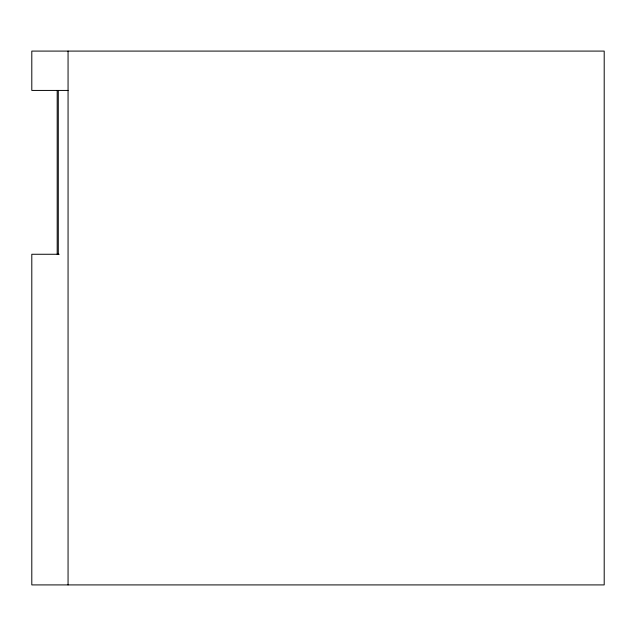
<?xml version="1.0" encoding="UTF-8"?>
<svg xmlns="http://www.w3.org/2000/svg" width="636" height="636" viewBox="0 0 636 636"><rect width="100%" height="100%" fill="white"/><g stroke="black" fill="none" stroke-linecap="round" stroke-linejoin="round"><path stroke-width="0.95" d="M68.06 90.431L31.8 90.431L31.8 51.087L604.2 51.087L604.2 584.913L31.8 584.913L31.8 254.265L59.164 254.265M68.06 51.087L68.06 584.913M58.297 90.431L58.297 254.265M57.192 90.431L57.192 254.265"/></g></svg>
